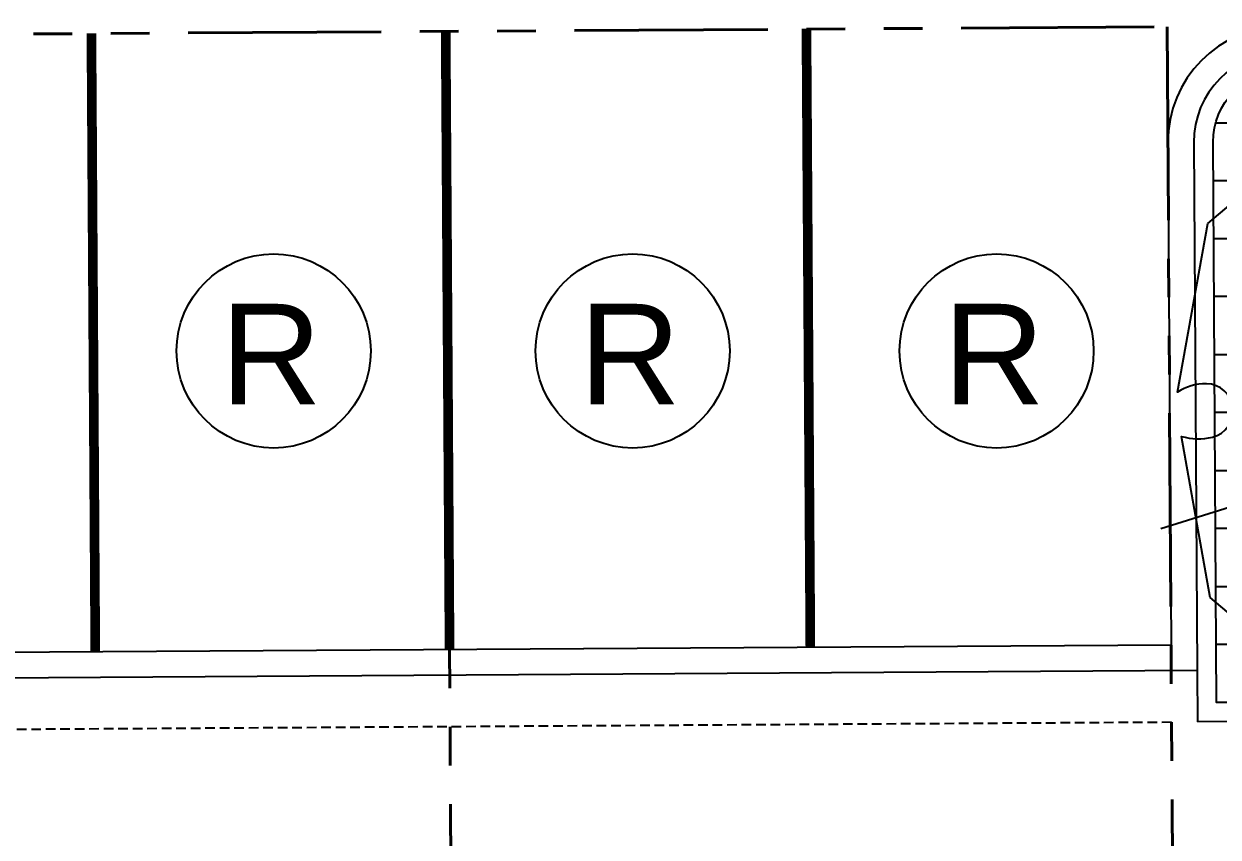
# Model space of a CAD drawing. Header units: feet. Extents: x 919634 to 928945, y 707022 to 708026.
# Drawn here: x 920315.34 to 920346.23, y 707258.02 to 707279.06 of the extents above; entities that cross this region are included whole.
import ezdxf
from ezdxf.enums import TextEntityAlignment as Align

# ---------------------------------------------------------------- set-up
doc = ezdxf.new("R2010")
doc.units = ezdxf.units.FT
doc.header["$LTSCALE"] = 20
doc.header["$MEASUREMENT"] = 0
doc.linetypes.add('Site Plan$0$HIDDEN2', pattern=[0.1875, 0.125, -0.0625])
doc.linetypes.add('Site Plan$0$PHANTOM2', pattern=[1.25, 0.625, -0.125, 0.125, -0.125, 0.125, -0.125])
for name, color, linetype in [('-u-site-xref', 7, 'Continuous'), ('L-002', 15, 'Continuous'), ('LK-TREE-013M', 6, 'Continuous'), ('LK-TREE-025M', 2, 'Continuous'), ('LK-TREE-035M', 123, 'Continuous'), ('LK-TREE-050M', 2, 'Continuous'), ('LK-TREE-TRNK', 32, 'Continuous'), ('LP-PATT-GRND', 251, 'Continuous'), ('LP-TREE', 15, 'Continuous'), ('Site Plan$0$-u-site-parking_overhang', 252, 'Site Plan$0$HIDDEN2'), ('Site Plan$0$SP-PARKING DESIGNATION', 254, 'Continuous')]:
    doc.layers.add(name, color=color, linetype=linetype)
for name, color, linetype, lineweight in [('Site Plan$0$SP-CURB', 3, 'Continuous', 25), ('Site Plan$0$SP-LOT LINES', 252, 'Site Plan$0$PHANTOM2', 40), ('Site Plan$0$SP-PARKING-STRIPE', 252, 'Continuous', 25), ('Site Plan$0$SP-SIDEWALK', 2, 'Continuous', 25)]:
    doc.layers.add(name, color=color, linetype=linetype, lineweight=lineweight)
doc.layers.get('-u-site-xref').off()
doc.styles.add('Site Plan$0$ARIAL', font='arial.ttf')

# ---------------------------------------------------------------- blocks, each defined once
blk = doc.blocks.new('Site Plan')
at = {"layer": 'Site Plan$0$-u-site-parking_overhang', "ltscale": 0.1, "extrusion": (-1.01273e-05, 0.001617, 0.999999)}
blk.add_line((920290.03, 707260.653, 0.021), (920345.029, 707260.997, 0.021), dxfattribs=at)
at = {"layer": 'Site Plan$0$SP-CURB'}
for p, q in [((920344.935, 707275.987), (920345.017, 707262.997)), ((920345.605, 707275.992), (920345.691, 707262.335)), ((920290.018, 707262.653), (920345.017, 707262.997)), ((920289.352, 707261.982), (920345.691, 707262.335))]:
    blk.add_line(p, q, dxfattribs=at)
for radius in [3, 2.33]:
    blk.add_arc((920347.935, 707276.006), radius, 90.3592, 180.3592, dxfattribs=at)
at = {"layer": 'Site Plan$0$SP-LOT LINES', "ltscale": 0.4, "extrusion": (-1.01273e-05, 0.001617, 0.999999)}
for p, q in [((920249.585, 707278.391, -0.008), (920344.917, 707278.987, -0.008)), ((920326.25, 707278.871, -0.008), (920326.814, 707188.872, 0.137)), ((920344.917, 707278.987, -0.008), (920345.48, 707188.989, 0.137))]:
    blk.add_line(p, q, dxfattribs=at)
at = {"layer": 'Site Plan$0$SP-PARKING DESIGNATION'}
for centre in [(920321.799, 707270.598), (920331.086, 707270.598), (920340.503, 707270.598)]:
    blk.add_circle(centre, 2.511, dxfattribs=at)
at = {"layer": 'Site Plan$0$SP-PARKING-STRIPE', "const_width": 0.25}
for points in [[(920326.35, 707262.881), (920326.25, 707278.881)], [(920335.684, 707262.94), (920335.583, 707278.939)], [(920317.084, 707278.823), (920317.184, 707262.824)]]:
    blk.add_lwpolyline(points, dxfattribs=at)
at = {"layer": 'Site Plan$0$SP-SIDEWALK'}
for p in [(920345.691, 707262.33), (920364.359, 707261.117)]:
    blk.add_line(p, (920345.699, 707261), dxfattribs=at)
at = {"layer": 'Site Plan$0$SP-PARKING DESIGNATION', "style": 'Site Plan$0$ARIAL'}
for p in [(920321.731, 707269.219, 0), (920331.018, 707269.219, 0), (920340.434, 707269.219, 0)]:
    blk.add_text('R', height=2.6, dxfattribs=at).set_placement(p, align=Align.CENTER)
blk = doc.blocks.new('TREE-DCID-109')
at = {"layer": 'LK-TREE-013M'}
for q in [(-0.2167, 0.4824), (-0.3601, 0.4331), (0.5178, -0.1757), (0.5412, -0.0897)]:
    blk.add_line((0, 0), q, dxfattribs=at)
at = {"layer": 'LK-TREE-025M'}
for q in [(0.3255, 0.4361), (-0.538, -0.1671), (-0.3929, -0.3378)]:
    blk.add_line((0, 0), q, dxfattribs=at)
at = {"layer": 'LK-TREE-035M'}
for q in [(0.1554, 0.5017), (-0.4146, 0.324), (-0.0073, -0.5611), (0.3673, -0.3859)]:
    blk.add_line((0, 0), q, dxfattribs=at)
at = {"layer": 'LK-TREE-050M'}
blk.add_lwpolyline([(0.2585, 0.4269), (0.4439, 0.2704), (0.4843, 0.0427, 0.127189), (0.4404, 0.0438, 0.875318), (0.449, -0.0318, 0.149076), (0.4901, -0.0195), (0.4473, -0.2584), (0.2703, -0.4072, 0.127189), (0.2492, -0.3686, 0.875318), (0.1881, -0.4139, 0.149076), (0.2192, -0.4433), (-0.009, -0.5257), (-0.2264, -0.4468, 0.127189), (-0.2035, -0.4093, 0.875318), (-0.2732, -0.379, 0.149076), (-0.2831, -0.4206), (-0.4686, -0.2642), (-0.509, -0.0365, 0.127189), (-0.4651, -0.0376, 0.875318), (-0.4737, 0.038, 0.149076), (-0.5147, 0.0258), (-0.4719, 0.2646), (-0.2949, 0.4134, 0.127189), (-0.2739, 0.3749, 0.875318), (-0.2128, 0.4201, 0.149076), (-0.2439, 0.4495), (-0.0157, 0.5319), (0.2017, 0.453, 0.127189), (0.1788, 0.4155, 0.875318), (0.2486, 0.3852, 0.149076)], format="xyb", close=True, dxfattribs=at)
at = {"layer": 'LK-TREE-TRNK', "const_width": 0.0375}
blk.add_lwpolyline([(-0.0188, 0, 1), (0.0188, 0, 1)], format="xyb", close=True, dxfattribs=at)

msp = doc.modelspace()

# ---------------------------------------------------------------- block references
at = {"layer": '-u-site-xref'}
msp.add_blockref('Site Plan', (0, 0), dxfattribs=at)

# ---------------------------------------------------------------- next in the draw order: hatches: boundary and pattern name
at = {"layer": 'LP-PATT-GRND'}
h = msp.add_hatch(dxfattribs=at)
h.set_pattern_fill('ANSI33', color=256, scale=12, angle=135)
h.set_pattern_definition([(180, (920346.1053, 707261.5034), (-2e-16, -3), []), (180, (920344.6053, 707263.0034), (-2e-16, -3), [1.5, -0.75])])
edge = h.paths.add_edge_path()
edge.add_line((920363.856, 707261.614), (920346.196, 707261.503))
edge.add_line((920346.196, 707261.503), (920346.105, 707276.005))
edge.add_arc((920347.935, 707276.016), 1.83, 90.3598, 180.3592, ccw=False)
edge.add_line((920347.924, 707277.846), (920361.923, 707277.934))
edge.add_arc((920361.935, 707276.104), 1.83, 0.3592, 90.3592, ccw=False)
edge.add_line((920363.765, 707276.115), (920363.856, 707261.614))
edge = h.paths.add_edge_path(flags=16)
edge.add_line((920359.343, 707263.586), (920350.684, 707263.532))
edge.add_arc((920350.668, 707266.032), 2.5, 180.3592, 270.3592, ccw=False)
edge.add_line((920348.168, 707266.016), (920348.122, 707273.347))
edge.add_arc((920350.622, 707273.363), 2.5, 90.3592, 180.3592, ccw=False)
edge.add_line((920350.606, 707275.863), (920359.266, 707275.917))
edge.add_arc((920359.282, 707273.417), 2.5, 0.3592, 90.3592, ccw=False)
edge.add_line((920361.782, 707273.433), (920361.828, 707266.101))
edge.add_arc((920359.328, 707266.086), 2.5, -89.6408, 0.3592, ccw=False)

# ---------------------------------------------------------------- next in the draw order: linework, layer by layer
at = {"layer": 'L-002'}
msp.add_lwpolyline([(920363.856, 707261.614), (920346.196, 707261.503), (920346.105, 707276.005, -0.41421), (920347.924, 707277.846), (920361.923, 707277.934, -0.414214), (920363.765, 707276.115)], format="xyb", close=True, dxfattribs=at)

# ---------------------------------------------------------------- next in the draw order: block references
at = {"layer": 'LP-TREE', "xscale": 18.29877919221403, "yscale": 18.29877919221403, "zscale": 18.29877919221403}
msp.add_blockref('TREE-DCID-109', (920354.599, 707269.056), dxfattribs=at)

doc.saveas('drawing.dxf')
